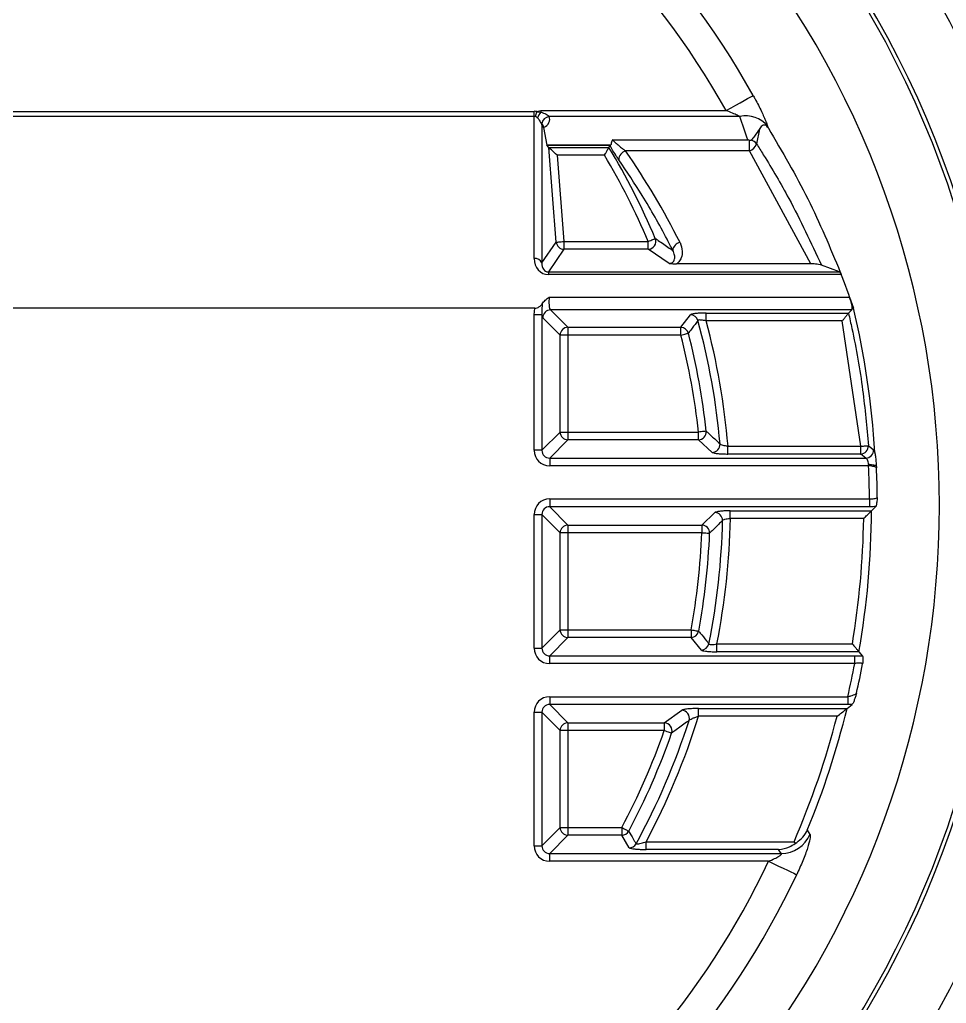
# Model space of a CAD drawing. Extents: x 17.1 to 113.1, y 3.8 to 84.5.
# Drawn here: x 106.973 to 108.75, y 34.902 to 36.788 of the extents above; entities that cross this region are included whole.
import ezdxf

# ---------------------------------------------------------------- set-up
doc = ezdxf.new("R2010")
doc.units = 0
doc.header["$MEASUREMENT"] = 0
doc.layers.add('OBJECT', color=7, linetype='CONTINUOUS')

msp = doc.modelspace()

# ---------------------------------------------------------------- linework, layer by layer
at = {"layer": 'OBJECT'}
for p, q in [((107.9594, 36.6023), (105.9727, 36.6023)), ((105.9731, 36.6119), (107.9594, 36.6119)), ((107.9594, 36.6023), (107.9594, 36.6119)), ((107.9594, 36.3298), (107.9594, 36.6023)), ((107.9657, 36.5994), (107.9619, 36.6018)), ((107.9643, 36.6113), (107.972, 36.6107)), ((107.972, 36.6133), (107.972, 36.6107)), ((107.972, 36.6133), (108.3276, 36.6133)), ((108.3541, 36.602), (107.9882, 36.602)), ((107.9743, 36.5864), (107.9743, 36.3213)), ((107.9775, 36.5808), (107.9837, 36.5474)), ((108.4072, 36.5836), (108.4086, 36.5797)), ((108.3915, 36.578), (108.386, 36.5496)), ((107.9837, 36.5474), (108.1065, 36.5474)), ((107.9874, 36.5429), (107.984, 36.5469)), ((108.1055, 36.5469), (107.984, 36.5469)), ((108.0018, 36.3612), (107.9874, 36.5429)), ((107.9875, 36.5428), (108.1027, 36.5428)), ((108.1027, 36.5428), (108.1048, 36.5465)), ((108.1048, 36.5465), (108.1055, 36.5469)), ((108.1065, 36.5474), (108.1055, 36.5469)), ((108.1101, 36.5571), (108.369, 36.5571)), ((108.3726, 36.5361), (108.3726, 36.556)), ((108.0943, 36.5279), (108.0036, 36.5279)), ((108.0036, 36.5279), (108.0166, 36.3624)), ((108.3726, 36.5361), (108.1348, 36.5361)), ((108.49, 36.3197), (108.3726, 36.5361)), ((107.9743, 36.3213), (108.0018, 36.3612)), ((108.0166, 36.3624), (108.0166, 36.3475)), ((108.0166, 36.3624), (108.1781, 36.3624)), ((108.1781, 36.3475), (108.1781, 36.3624)), ((108.0166, 36.3475), (107.987, 36.3043)), ((108.1781, 36.3475), (108.0166, 36.3475)), ((108.2182, 36.3204), (108.1781, 36.3475)), ((108.49, 36.3197), (108.2327, 36.3197)), ((108.5448, 36.3043), (108.5105, 36.3173)), ((107.987, 36.3043), (108.5448, 36.3043)), ((107.987, 36.3043), (107.987, 36.2991)), ((108.5484, 36.2991), (107.987, 36.2991)), ((108.5466, 36.3036), (108.5484, 36.2991)), ((107.9886, 36.2558), (108.564, 36.2558)), ((108.564, 36.2558), (108.5719, 36.2347)), ((107.9608, 36.2347), (105.981, 36.2347)), ((107.9594, 36.2221), (107.9608, 36.2347)), ((107.9743, 36.2221), (107.9594, 36.2221)), ((107.9594, 35.9622), (107.9594, 36.2221)), ((107.9743, 36.2221), (107.9743, 35.9622)), ((108.5685, 36.2313), (107.9909, 36.2313)), ((107.9909, 36.2313), (108.0243, 36.198)), ((108.2408, 36.198), (108.2593, 36.222)), ((108.2892, 36.2252), (108.5624, 36.2252)), ((108.2892, 36.2103), (108.2892, 36.2252)), ((108.5624, 36.2252), (108.5623, 36.2252)), ((108.5685, 36.2313), (108.5624, 36.2252)), ((108.0094, 36.1831), (107.9761, 36.2164)), ((108.5505, 36.2103), (108.2892, 36.2103)), ((108.5857, 35.97), (108.5505, 36.2103)), ((108.0243, 36.198), (108.2408, 36.198)), ((108.0243, 36.198), (108.0243, 36.1831)), ((108.2408, 36.1831), (108.2408, 36.198)), ((108.0094, 35.9972), (108.0094, 36.1831)), ((108.0243, 36.1831), (108.0094, 36.1831)), ((108.2408, 36.1831), (108.0243, 36.1831)), ((108.0243, 36.1831), (108.0243, 35.9972)), ((107.9743, 35.9622), (108.0094, 35.9972)), ((108.0094, 35.9972), (108.0243, 35.9972)), ((108.0243, 35.9972), (108.0243, 35.9823)), ((108.0243, 35.9972), (108.2746, 35.9972)), ((108.2746, 35.9823), (108.2746, 35.9972)), ((108.0243, 35.9823), (107.9892, 35.9473)), ((108.2746, 35.9823), (108.0243, 35.9823)), ((108.3011, 35.9583), (108.2746, 35.9823)), ((107.9743, 35.9622), (107.9594, 35.9622)), ((108.3312, 35.9551), (108.3312, 35.97)), ((108.3312, 35.97), (108.5857, 35.97)), ((108.5857, 35.9551), (108.5857, 35.97)), ((107.9892, 35.9473), (107.9892, 35.9324)), ((107.9892, 35.9473), (108.5957, 35.9473)), ((108.5857, 35.9551), (108.3312, 35.9551)), ((108.5957, 35.9473), (108.5857, 35.9551)), ((108.601, 35.9324), (107.9892, 35.9324)), ((108.601, 35.9351), (108.601, 35.9324)), ((107.9892, 35.8689), (108.6027, 35.8689)), ((107.9892, 35.8689), (107.9892, 35.854)), ((108.6027, 35.8689), (108.6027, 35.854)), ((108.6027, 35.854), (107.9892, 35.854)), ((107.9892, 35.854), (108.0243, 35.819)), ((108.3357, 35.8462), (108.6065, 35.8462)), ((108.3357, 35.8313), (108.3357, 35.8462)), ((108.6065, 35.8462), (108.6147, 35.8543)), ((107.9594, 35.5832), (107.9594, 35.8391)), ((107.9594, 35.8391), (107.9743, 35.8391)), ((107.9743, 35.8391), (107.9743, 35.5832)), ((108.0094, 35.8041), (107.9743, 35.8391)), ((108.2811, 35.819), (108.3059, 35.843)), ((108.5915, 35.8313), (108.3357, 35.8313)), ((108.0243, 35.819), (108.2811, 35.819)), ((108.0243, 35.819), (108.0243, 35.8041)), ((108.2811, 35.819), (108.2811, 35.8041)), ((108.0094, 35.6182), (108.0094, 35.8041)), ((108.0243, 35.8041), (108.0094, 35.8041)), ((108.2811, 35.8041), (108.0243, 35.8041)), ((108.0243, 35.8041), (108.0243, 35.6182)), ((107.9743, 35.5832), (108.0094, 35.6182)), ((108.0094, 35.6182), (108.0243, 35.6182)), ((108.0243, 35.6182), (108.0243, 35.6033)), ((108.0243, 35.6182), (108.2603, 35.6182)), ((108.2603, 35.6182), (108.2603, 35.6033)), ((108.0243, 35.6033), (107.9892, 35.5683)), ((108.2603, 35.6033), (108.0243, 35.6033)), ((108.2801, 35.5793), (108.2603, 35.6033)), ((107.9594, 35.5832), (107.9743, 35.5832)), ((108.3099, 35.5761), (108.3099, 35.591)), ((108.3099, 35.591), (108.5698, 35.591)), ((107.9892, 35.5534), (107.9892, 35.5683)), ((107.9892, 35.5683), (108.5743, 35.5683)), ((108.5823, 35.5761), (108.3099, 35.5761)), ((108.5743, 35.5534), (108.5743, 35.5683)), ((108.5823, 35.5761), (108.5893, 35.5678)), ((108.5743, 35.5534), (107.9892, 35.5534)), ((107.9892, 35.4899), (108.561, 35.4899)), ((107.9892, 35.4899), (107.9892, 35.475)), ((108.561, 35.4899), (108.561, 35.475)), ((108.561, 35.475), (107.9892, 35.475)), ((107.9892, 35.475), (108.0243, 35.44)), ((108.2747, 35.4672), (108.5595, 35.4672)), ((108.2747, 35.4523), (108.2747, 35.4672)), ((108.5595, 35.4672), (108.5696, 35.4752)), ((108.5696, 35.4752), (108.561, 35.475)), ((107.9594, 35.2042), (107.9594, 35.4601)), ((107.9594, 35.4601), (107.9743, 35.4601)), ((107.9743, 35.4601), (107.9743, 35.2042)), ((108.0094, 35.4251), (107.9743, 35.4601)), ((108.2091, 35.44), (108.2424, 35.464)), ((108.5404, 35.4523), (108.2747, 35.4523)), ((108.0243, 35.44), (108.2091, 35.44)), ((108.0243, 35.44), (108.0243, 35.4251)), ((108.2091, 35.44), (108.2091, 35.4251)), ((108.0094, 35.2392), (108.0094, 35.4251)), ((108.0243, 35.4251), (108.0094, 35.4251)), ((108.2091, 35.4251), (108.0243, 35.4251)), ((108.0243, 35.4251), (108.0243, 35.2392)), ((107.9743, 35.2042), (108.0094, 35.2392)), ((108.0243, 35.2243), (107.9892, 35.1893)), ((108.0094, 35.2392), (108.0243, 35.2392)), ((108.0243, 35.2392), (108.0243, 35.2243)), ((108.0243, 35.2392), (108.1276, 35.2392)), ((108.1276, 35.2243), (108.0243, 35.2243)), ((108.1276, 35.2392), (108.1276, 35.2243)), ((108.1419, 35.2003), (108.1276, 35.2243)), ((108.4833, 35.2339), (108.4885, 35.226)), ((107.9594, 35.2042), (107.9743, 35.2042)), ((108.174, 35.1971), (108.174, 35.212)), ((108.174, 35.212), (108.4579, 35.212)), ((107.9892, 35.1744), (107.9892, 35.1893)), ((107.9892, 35.1893), (108.4335, 35.1893)), ((108.4283, 35.1971), (108.174, 35.1971)), ((108.4335, 35.1893), (108.4283, 35.1971)), ((108.4092, 35.1744), (107.9892, 35.1744))]:
    msp.add_line(p, q, dxfattribs=at)
at = {"layer": 'OBJECT', "flags": 128}
for points in [[(108.3276, 36.6133), (108.337, 36.6186), (108.3461, 36.6237), (108.3546, 36.6284), (108.3623, 36.6327), (108.3688, 36.6363), (108.3739, 36.6392), (108.3775, 36.6412), (108.3795, 36.6424)], [(107.9619, 36.6018), (107.9621, 36.6028), (107.9624, 36.6039), (107.9627, 36.605), (107.963, 36.6062), (107.9633, 36.6075), (107.9637, 36.6087), (107.964, 36.61), (107.9643, 36.6113)], [(108.0036, 36.5279), (108.0007, 36.5306), (107.9978, 36.5333), (107.9952, 36.5357), (107.9928, 36.5379), (107.9908, 36.5397), (107.9892, 36.5412), (107.9881, 36.5423), (107.9875, 36.5428)], [(108.0018, 36.3612), (108.0023, 36.3613), (108.0033, 36.3614), (108.0047, 36.3615), (108.0066, 36.3616), (108.0088, 36.3618), (108.0112, 36.362), (108.0139, 36.3622), (108.0166, 36.3624)], [(108.1781, 36.3624), (108.1806, 36.3635), (108.183, 36.3645), (108.1852, 36.3654), (108.1872, 36.3663), (108.189, 36.367), (108.1903, 36.3676), (108.1913, 36.368), (108.1918, 36.3682)], [(108.2408, 36.1831), (108.2434, 36.1837), (108.2459, 36.1844), (108.2483, 36.185), (108.2504, 36.1856), (108.2522, 36.186), (108.2536, 36.1864), (108.2546, 36.1866), (108.2552, 36.1868)], [(108.2894, 35.9988), (108.2888, 35.9988), (108.2878, 35.9987), (108.2863, 35.9985), (108.2845, 35.9983), (108.2823, 35.9981), (108.2799, 35.9978), (108.2773, 35.9975), (108.2746, 35.9972)], [(108.5857, 35.97), (108.5884, 35.9702), (108.5909, 35.9703), (108.5933, 35.9705), (108.5955, 35.9707), (108.5973, 35.9708), (108.5988, 35.9709), (108.5999, 35.971), (108.6005, 35.971)], [(108.6005, 35.971), (108.6051, 35.9674), (108.6105, 35.9631)], [(108.2811, 35.8041), (108.2838, 35.804), (108.2864, 35.8039), (108.2889, 35.8038), (108.291, 35.8037), (108.2929, 35.8036), (108.2944, 35.8035), (108.2954, 35.8035), (108.296, 35.8035)], [(108.2603, 35.6182), (108.263, 35.6177), (108.2655, 35.6173), (108.2679, 35.6168), (108.2701, 35.6164), (108.2719, 35.6161), (108.2734, 35.6158), (108.2744, 35.6156), (108.2749, 35.6155)], [(108.2091, 35.4251), (108.2116, 35.4242), (108.2141, 35.4233), (108.2164, 35.4225), (108.2184, 35.4218), (108.2202, 35.4212), (108.2216, 35.4207), (108.2226, 35.4204), (108.2231, 35.4202)], [(108.1276, 35.2392), (108.1299, 35.238), (108.1322, 35.2367), (108.1344, 35.2356), (108.1363, 35.2345), (108.138, 35.2337), (108.1393, 35.233), (108.1402, 35.2325), (108.1407, 35.2322)], [(108.4092, 35.1744), (108.419, 35.1697), (108.4284, 35.1653), (108.4372, 35.1611), (108.4451, 35.1573), (108.4518, 35.1541), (108.4572, 35.1516), (108.4609, 35.1498), (108.463, 35.1488)]]:
    msp.add_lwpolyline(points, dxfattribs=at)
at = {"layer": 'OBJECT'}
for centre, radius, start, end in [((106.9727, 35.8565), 2.5253, 210.4122, 85.5186), ((106.9727, 35.8565), 1.6115, 29.1881, 61.0234), ((106.9727, 35.8565), 2.0098, 315.4001, 44.5999), ((106.9727, 35.8565), 1.5519, 29.1881, 61.0234), ((106.9727, 35.8565), 1.8907, 318.3698, 41.6302), ((106.9727, 35.8565), 1.8831, 318.6329, 41.3671), ((106.9727, 35.8565), 1.764, 319.599, 40.401), ((108.086, 36.54), 0.1342, 148.1845, 153.7186), ((107.9903, 36.5855), 0.0166, 97.0689, 171.4519), ((108.366, 36.5504), 0.0529, 38.8793, 102.9915), ((106.9727, 35.8565), 1.3221, 22.7693, 31.273), ((108.3663, 36.5557), 0.0206, 287.7787, 342.7651), ((108.3723, 36.5404), 0.0165, 33.8208, 77.1375), ((106.9727, 35.8565), 1.3073, 22.7693, 30.9065), ((108.1393, 36.5193), 0.0174, 105.0142, 180.8638), ((108.0168, 36.3626), 0.0151, 185.2958, 269.4092), ((108.1776, 36.3627), 0.0152, 271.6805, 21.0884), ((108.2418, 36.3441), 0.0166, 99.1626, 175.532), ((107.9613, 36.3157), 0.0142, 23.2844, 97.4614), ((107.9912, 36.2161), 0.0152, 90.9914, 179.0089), ((108.2591, 36.2068), 0.0151, 15.9613, 89.2836), ((106.9727, 35.8565), 1.6433, 3.5374, 13.3047), ((106.9727, 35.8565), 1.3484, 5.0219, 15.244), ((106.9727, 35.8565), 1.3633, 4.7755, 15.044), ((108.0245, 36.1828), 0.0152, 90.9915, 179.0087), ((108.2406, 36.1828), 0.0151, 15.1723, 89.2697), ((106.9727, 35.8565), 1.3244, 6.1705, 14.4425), ((106.9727, 35.8565), 1.3095, 6.1705, 14.4425), ((108.0245, 35.9975), 0.0152, 180.9913, 269.0085), ((108.2743, 35.9975), 0.0152, 271.1337, 5.0367), ((108.3008, 35.9735), 0.0152, 271.1042, 3.9168), ((108.5853, 35.9703), 0.0152, 271.3922, 2.8142), ((108.5953, 35.9625), 0.0152, 271.3858, 2.5241), ((106.9727, 35.8565), 1.63, 0.4374, 2.6689), ((106.9727, 35.8565), 1.6449, 0.5412, 2.5092), ((106.9727, 35.8565), 1.6339, 350.1184, 359.6402), ((106.9727, 35.8565), 1.3484, 348.6571, 358.7804), ((108.3056, 35.8278), 0.0152, 359.7982, 88.9825), ((106.9727, 35.8565), 1.3633, 348.7695, 358.943), ((106.9727, 35.8565), 1.619, 350.5612, 359.11), ((108.0245, 35.8038), 0.0152, 90.9893, 179.0099), ((108.2808, 35.8038), 0.0152, 358.7468, 88.9595), ((106.9727, 35.8565), 1.3095, 349.5171, 357.7063), ((106.9727, 35.8565), 1.3244, 349.5171, 357.7063), ((108.0245, 35.6185), 0.0152, 180.9901, 269.0107), ((108.2601, 35.6185), 0.0151, 270.7917, 348.7248), ((108.2799, 35.5945), 0.0151, 270.7786, 347.8782), ((106.9727, 35.8565), 1.63, 347.0044, 349.2838), ((106.9727, 35.8565), 1.6449, 347.356, 349.3646), ((106.9727, 35.8565), 1.6339, 337.6034, 346.2171), ((106.9727, 35.8565), 1.3633, 331.7861, 342.7552), ((108.242, 35.4488), 0.0152, 343.6956, 88.5169), ((106.9727, 35.8565), 1.619, 336.5411, 345.5444), ((108.0245, 35.4248), 0.0152, 90.9915, 179.0087), ((106.9727, 35.8565), 1.3484, 331.2561, 342.2117), ((108.2087, 35.4248), 0.0152, 342.3025, 88.4621), ((106.9727, 35.8565), 1.3095, 331.8766, 340.7645), ((106.9727, 35.8565), 1.3244, 331.8766, 340.7645), ((108.0245, 35.2395), 0.0152, 180.9908, 269.0089), ((108.1274, 35.2395), 0.0151, 270.5429, 331.3357), ((108.4328, 35.2498), 0.0605, 270.6137, 336.8004), ((108.1417, 35.2154), 0.0151, 270.5406, 330.7161), ((106.9727, 35.8565), 1.5902, 303.9666, 334.6002), ((106.9727, 35.8565), 1.6498, 303.9666, 334.6002)]:
    msp.add_arc(centre, radius, start, end, dxfattribs=at)
for centre, major_axis, ratio, start_param, end_param in [((107.9594, 36.5653), (0, -0.0467), 0.642788, 2.976925, 3.141593), ((107.9594, 36.5653), (0, 0.037), 0.405078, 6.118518, 6.283185), ((107.9594, 36.5965), (0.03, 0), 0.656159, 5.359389, 6.567915), ((106.9727, 36.1107), (0, 1.4794), 0.989974, 5.018904, 5.050905), ((107.9594, 36.5851), (0.015, 0), 0.66953, 0.122173, 0.284729), ((107.983, 36.5618), (-0.0012, 0.015), 0.093471, 2.844811, 3.011977), ((108.0024, 36.5431), (0.015, 0), 0.122392, 3.244893, 3.273573), ((106.9727, 35.7192), (0, 1.4256), 0.994678, 5.178893, 5.322583), ((107.9896, 36.3328), (0.0115, 0.0322), 0.868615, 1.960689, 3.442238), ((107.9896, 36.3231), (0.007, 0.018), 0.760671, 1.953772, 3.43532), ((106.9727, 35.6813), (0, 1.7003), 0.994678, 5.043867, 5.087084), ((107.9914, 36.2462), (0, 0.015), 0.245569, 0.872665, 3.01942), ((107.9765, 36.2462), (0, 0.03), 0.122785, 2.502054, 3.01942), ((107.9896, 35.9626), (0.0215, 0.0215), 0.985257, 2.363621, 3.919564), ((107.9896, 35.9626), (0.0111, 0.0111), 0.957239, 2.363621, 3.919564), ((107.9896, 35.8387), (0.0215, -0.0215), 0.985257, 2.363621, 3.919564), ((107.9896, 35.8387), (-0.0111, 0.0111), 0.957239, 5.505213, 7.061157), ((107.9896, 35.5836), (0.0215, 0.0215), 0.985257, 2.363621, 3.919564), ((107.9896, 35.5836), (0.0111, 0.0111), 0.957239, 2.363621, 3.919564), ((107.9896, 35.4597), (0.0215, -0.0215), 0.985257, 2.363621, 3.919564), ((107.9896, 35.4597), (-0.0111, 0.0111), 0.957239, 5.505213, 7.061157), ((107.9896, 35.2046), (0.0215, 0.0215), 0.985257, 2.363621, 3.919564), ((107.9896, 35.2046), (0.0111, 0.0111), 0.957239, 2.363621, 3.919564)]:
    msp.add_ellipse(centre, major_axis=major_axis, ratio=ratio, start_param=start_param, end_param=end_param, dxfattribs=at)
for points, knots in [([(108.3795, 36.6424), (108.3808, 36.6402), (108.3864, 36.63), (108.3953, 36.6124), (108.4031, 36.5947), (108.4062, 36.5864), (108.4072, 36.5836)], [0, 0, 0, 0, 0.105571, 0.488067, 0.830768, 1, 1, 1, 1]), ([(107.9643, 36.6113), (107.9652, 36.6117), (107.9676, 36.613), (107.9703, 36.6132), (107.972, 36.6133)], [0, 0, 0, 0, 0.352324, 1, 1, 1, 1]), ([(107.9738, 36.588), (107.9735, 36.5887), (107.9727, 36.5903), (107.9703, 36.5943), (107.9678, 36.5975), (107.9659, 36.5992), (107.9657, 36.5994)], [0, 0, 0, 0, 0.199365, 0.470546, 0.941498, 1, 1, 1, 1]), ([(107.972, 36.6107), (107.9755, 36.6095), (107.9806, 36.6076), (107.986, 36.6042), (107.9876, 36.6026), (107.9882, 36.602)], [0, 0, 0, 0, 0.570998, 0.837254, 1, 1, 1, 1]), ([(108.3541, 36.602), (108.3531, 36.6025), (108.3496, 36.6044), (108.3418, 36.6079), (108.3338, 36.611), (108.3287, 36.6129), (108.3276, 36.6133)], [0, 0, 0, 0, 0.12923, 0.448343, 0.873936, 1, 1, 1, 1]), ([(107.9775, 36.5808), (107.9772, 36.5822), (107.9765, 36.5856), (107.9754, 36.5872), (107.9747, 36.5867), (107.9743, 36.5864), (107.9743, 36.5864)], [0, 0, 0, 0, 0.2479774, 0.5875766, 0.9949832, 1, 1, 1, 1]), ([(108.4086, 36.5797), (108.4076, 36.5811), (108.4057, 36.5838), (108.4021, 36.586), (108.3971, 36.5855), (108.3937, 36.5815), (108.3917, 36.5783), (108.3915, 36.578)], [0, 0, 0, 0, 0.136463, 0.2724, 0.502926, 0.956493, 1, 1, 1, 1]), ([(108.4086, 36.5797), (108.435, 36.5348), (108.4878, 36.4448), (108.527, 36.3508), (108.5466, 36.3036)], [0, 0, 0, 0, 0.49854, 1, 1, 1, 1]), ([(108.3915, 36.578), (108.3886, 36.5737), (108.3841, 36.5673), (108.378, 36.5593), (108.3759, 36.5565)], [0, 0, 0, 0, 0.661286, 1, 1, 1, 1]), ([(108.0943, 36.5279), (108.0944, 36.528), (108.0949, 36.529), (108.0964, 36.5316), (108.0986, 36.5355), (108.1007, 36.5391), (108.1022, 36.5418), (108.1026, 36.5425), (108.1027, 36.5428)], [0, 0, 0, 0, 0.007094, 0.142171, 0.384522, 0.598927, 0.799184, 1, 1, 1, 1]), ([(108.1219, 36.5191), (108.1204, 36.5212), (108.1169, 36.5264), (108.1108, 36.536), (108.1067, 36.5431), (108.1048, 36.5465)], [0, 0, 0, 0, 0.265019, 0.654327, 1, 1, 1, 1]), ([(108.1101, 36.5571), (108.11, 36.5571), (108.1095, 36.5563), (108.1075, 36.5533), (108.107, 36.55), (108.1065, 36.5474)], [0, 0, 0, 0, 0.010955, 0.239508, 1, 1, 1, 1]), ([(108.1101, 36.5571), (108.111, 36.5561), (108.1131, 36.5539), (108.1178, 36.5497), (108.1237, 36.5447), (108.1296, 36.5399), (108.1333, 36.5372), (108.1348, 36.5361)], [0, 0, 0, 0, 0.142644, 0.332247, 0.56338, 0.8258, 1, 1, 1, 1]), ([(108.3726, 36.556), (108.3715, 36.5563), (108.3703, 36.5567), (108.3691, 36.5571), (108.369, 36.5571)], [0, 0, 0, 0, 0.9216328, 1, 1, 1, 1]), ([(108.3759, 36.5565), (108.3758, 36.5564), (108.3755, 36.5561), (108.3748, 36.5559), (108.374, 36.5558), (108.3732, 36.5558), (108.3728, 36.5559), (108.3726, 36.556)], [0, 0, 0, 0, 0.207461, 0.413949, 0.630258, 0.863181, 1, 1, 1, 1]), ([(108.386, 36.5496), (108.3903, 36.5427), (108.4122, 36.5083), (108.4569, 36.4318), (108.4905, 36.3601), (108.5105, 36.3173)], [0, 0, 0, 0, 0.091462, 0.457412, 1, 1, 1, 1]), ([(108.2253, 36.3454), (108.2217, 36.3525), (108.2036, 36.388), (108.1706, 36.4465), (108.1371, 36.4964), (108.1219, 36.5191)], [0, 0, 0, 0, 0.1198457, 0.5994131, 1, 1, 1, 1]), ([(108.1918, 36.3682), (108.1936, 36.367), (108.2027, 36.3609), (108.2138, 36.3533), (108.2231, 36.3469), (108.2253, 36.3454)], [0, 0, 0, 0, 0.160075, 0.800376, 1, 1, 1, 1]), ([(108.2392, 36.3604), (108.2412, 36.3549), (108.2447, 36.3453), (108.2425, 36.3324), (108.2381, 36.3242), (108.2341, 36.3209), (108.2327, 36.3197)], [0, 0, 0, 0, 0.393762, 0.689373, 0.889334, 1, 1, 1, 1]), ([(108.2182, 36.3204), (108.219, 36.3204), (108.2201, 36.3204), (108.222, 36.3209), (108.2234, 36.3214), (108.2255, 36.3227), (108.2277, 36.3252), (108.2294, 36.33), (108.2293, 36.337), (108.2268, 36.3423), (108.2253, 36.3454)], [0, 0, 0, 0, 0.042913, 0.064593, 0.116679, 0.1379, 0.239876, 0.395452, 0.64876, 1, 1, 1, 1]), ([(108.2182, 36.3204), (108.2183, 36.3204), (108.2186, 36.3204), (108.2206, 36.3201), (108.2252, 36.3198), (108.2301, 36.3197), (108.2327, 36.3197)], [0, 0, 0, 0, 0.009919, 0.08427, 0.522737, 1, 1, 1, 1]), ([(108.5105, 36.3173), (108.5089, 36.3178), (108.5061, 36.3185), (108.4998, 36.3193), (108.4945, 36.3196), (108.4913, 36.3197), (108.49, 36.3197)], [0, 0, 0, 0, 0.399631, 0.680433, 0.86117, 1, 1, 1, 1]), ([(108.5448, 36.3043), (108.5454, 36.3039), (108.5465, 36.3031), (108.5477, 36.3007), (108.5483, 36.2992), (108.5484, 36.2991)], [0, 0, 0, 0, 0.471915, 0.943786, 1, 1, 1, 1]), ([(107.9608, 36.2347), (107.9622, 36.2348), (107.9651, 36.2351), (107.9694, 36.2372), (107.9728, 36.24), (107.9744, 36.2424), (107.9749, 36.2433)], [0, 0, 0, 0, 0.225233, 0.448342, 0.797026, 1, 1, 1, 1]), ([(107.9749, 36.2433), (107.9746, 36.2374), (107.9742, 36.2302), (107.9743, 36.2234), (107.9743, 36.2221)], [0, 0, 0, 0, 0.817991, 1, 1, 1, 1]), ([(107.9749, 36.2433), (107.9767, 36.2456), (107.9802, 36.2503), (107.9857, 36.2539), (107.9885, 36.2558), (107.9886, 36.2558)], [0, 0, 0, 0, 0.484787, 0.99278, 1, 1, 1, 1]), ([(108.564, 36.2558), (108.5645, 36.2544), (108.5656, 36.2515), (108.567, 36.2461), (108.5681, 36.2409), (108.5688, 36.2364), (108.569, 36.2331), (108.5688, 36.2317), (108.5686, 36.2314), (108.5685, 36.2313)], [0, 0, 0, 0, 0.166854, 0.333776, 0.498222, 0.656526, 0.808731, 0.957602, 1, 1, 1, 1]), ([(108.2892, 36.2252), (108.2858, 36.2252), (108.2788, 36.2251), (108.2695, 36.2245), (108.2628, 36.2235), (108.2599, 36.2226), (108.2594, 36.2221), (108.2593, 36.222)], [0, 0, 0, 0, 0.238132, 0.476559, 0.707592, 0.930677, 1, 1, 1, 1]), ([(108.5623, 36.2252), (108.5621, 36.2248), (108.5615, 36.2241), (108.5593, 36.2214), (108.5562, 36.2175), (108.5531, 36.2135), (108.5511, 36.2111), (108.5505, 36.2104), (108.5505, 36.2103)], [0, 0, 0, 0, 0.1847417, 0.3685305, 0.6236324, 0.8827832, 0.9936884, 1, 1, 1, 1]), ([(108.5623, 36.2252), (108.5645, 36.2154), (108.5756, 36.1666), (108.5905, 36.0821), (108.5973, 36.0066), (108.6005, 35.971)], [0, 0, 0, 0, 0.116617, 0.583454, 1, 1, 1, 1]), ([(108.2736, 36.211), (108.2727, 36.2098), (108.2681, 36.2037), (108.2619, 36.1956), (108.2567, 36.1887), (108.2552, 36.1868)], [0, 0, 0, 0, 0.151508, 0.757539, 1, 1, 1, 1]), ([(108.2892, 36.2103), (108.2877, 36.2107), (108.2845, 36.2114), (108.2802, 36.2119), (108.2768, 36.2121), (108.2743, 36.2118), (108.2739, 36.2113), (108.2736, 36.211)], [0, 0, 0, 0, 0.214835, 0.422065, 0.614239, 0.807189, 1, 1, 1, 1]), ([(108.2894, 35.9988), (108.2901, 35.9982), (108.2963, 35.9926), (108.3051, 35.9845), (108.3132, 35.9771), (108.3159, 35.9745)], [0, 0, 0, 0, 0.083466, 0.686669, 1, 1, 1, 1]), ([(108.3011, 35.9583), (108.3019, 35.9579), (108.3034, 35.9571), (108.3099, 35.9561), (108.3185, 35.9554), (108.3261, 35.9551), (108.3304, 35.9551), (108.3312, 35.9551)], [0, 0, 0, 0, 0.235526, 0.471032, 0.707054, 0.942046, 1, 1, 1, 1]), ([(108.3312, 35.97), (108.3295, 35.9702), (108.326, 35.9705), (108.3215, 35.9716), (108.3179, 35.9728), (108.3163, 35.9739), (108.316, 35.9744), (108.3159, 35.9745)], [0, 0, 0, 0, 0.231644, 0.462997, 0.701641, 0.946433, 1, 1, 1, 1]), ([(108.6105, 35.9631), (108.6111, 35.9624), (108.6119, 35.9614), (108.6126, 35.9587), (108.6129, 35.9579)], [0, 0, 0, 0, 0.693708, 1, 1, 1, 1]), ([(108.6129, 35.9579), (108.6129, 35.9577), (108.6129, 35.9572), (108.6131, 35.9563), (108.6134, 35.9541), (108.6141, 35.9493), (108.615, 35.9416), (108.6153, 35.9351), (108.6155, 35.9324)], [0, 0, 0, 0, 0.014348, 0.064127, 0.113281, 0.309942, 0.707926, 1, 1, 1, 1]), ([(108.601, 35.9351), (108.6007, 35.9367), (108.6, 35.94), (108.5986, 35.9439), (108.5971, 35.9464), (108.5961, 35.947), (108.5957, 35.9473)], [0, 0, 0, 0, 0.261287, 0.522146, 0.793807, 1, 1, 1, 1]), ([(108.6155, 35.9324), (108.6147, 35.9327), (108.6133, 35.9333), (108.6092, 35.934), (108.605, 35.9344), (108.6022, 35.9348), (108.6011, 35.9351), (108.601, 35.9351)], [0, 0, 0, 0, 0.2752142, 0.5503196, 0.8281717, 0.9753565, 1, 1, 1, 1]), ([(108.616, 35.9285), (108.6156, 35.9289), (108.6148, 35.9298), (108.6115, 35.931), (108.607, 35.9319), (108.6033, 35.9323), (108.6013, 35.9324), (108.601, 35.9324)], [0, 0, 0, 0, 0.242316, 0.484668, 0.725656, 0.96082, 1, 1, 1, 1]), ([(108.6155, 35.9324), (108.6157, 35.9311), (108.6159, 35.9298), (108.616, 35.9285), (108.616, 35.9285)], [0, 0, 0, 0, 0.968736, 1, 1, 1, 1]), ([(108.6027, 35.8689), (108.6043, 35.8689), (108.6076, 35.869), (108.612, 35.8696), (108.6154, 35.8704), (108.6171, 35.8713), (108.6174, 35.8719), (108.6175, 35.872)], [0, 0, 0, 0, 0.224548, 0.449025, 0.675879, 0.908579, 1, 1, 1, 1]), ([(108.6175, 35.872), (108.6175, 35.872), (108.6173, 35.8688), (108.6167, 35.8629), (108.6157, 35.8564), (108.615, 35.8549), (108.6147, 35.8543)], [0, 0, 0, 0, 0.005106, 0.401965, 0.750582, 1, 1, 1, 1]), ([(108.3357, 35.8462), (108.3324, 35.8462), (108.3257, 35.8461), (108.3167, 35.8455), (108.3099, 35.8445), (108.3067, 35.8436), (108.306, 35.8431), (108.3059, 35.843)], [0, 0, 0, 0, 0.230965, 0.461892, 0.69389, 0.927673, 1, 1, 1, 1]), ([(108.5915, 35.8313), (108.5915, 35.8314), (108.5921, 35.832), (108.5949, 35.8347), (108.5991, 35.8389), (108.6032, 35.8429), (108.6056, 35.8453), (108.6062, 35.8459), (108.6065, 35.8462)], [0, 0, 0, 0, 0.0057373, 0.0965846, 0.4325347, 0.6784028, 0.8386386, 1, 1, 1, 1]), ([(108.6147, 35.8543), (108.6115, 35.8542), (108.6076, 35.854), (108.6035, 35.854), (108.6027, 35.854)], [0, 0, 0, 0, 0.812715, 1, 1, 1, 1]), ([(108.3208, 35.8278), (108.3195, 35.8266), (108.3134, 35.8204), (108.3051, 35.8123), (108.298, 35.8055), (108.296, 35.8035)], [0, 0, 0, 0, 0.1509753, 0.7548662, 1, 1, 1, 1]), ([(108.3208, 35.8278), (108.3212, 35.8282), (108.3219, 35.8291), (108.3252, 35.8302), (108.3296, 35.831), (108.3334, 35.8313), (108.3354, 35.8313), (108.3357, 35.8313)], [0, 0, 0, 0, 0.242103, 0.484323, 0.723082, 0.954662, 1, 1, 1, 1]), ([(108.2749, 35.6155), (108.276, 35.6143), (108.281, 35.6082), (108.2876, 35.6001), (108.2931, 35.5932), (108.2947, 35.5913)], [0, 0, 0, 0, 0.151406, 0.757029, 1, 1, 1, 1]), ([(108.2947, 35.5913), (108.2948, 35.5911), (108.2951, 35.5907), (108.2966, 35.5901), (108.2999, 35.5898), (108.3046, 35.5901), (108.3081, 35.5907), (108.3099, 35.591)], [0, 0, 0, 0, 0.088141, 0.296202, 0.519373, 0.76005, 1, 1, 1, 1]), ([(108.5698, 35.591), (108.5698, 35.5909), (108.5703, 35.5903), (108.5725, 35.5877), (108.576, 35.5836), (108.5794, 35.5796), (108.5816, 35.577), (108.5821, 35.5764), (108.5823, 35.5761)], [0, 0, 0, 0, 0.006105, 0.092482, 0.403713, 0.649931, 0.824498, 1, 1, 1, 1]), ([(108.2801, 35.5793), (108.2808, 35.5789), (108.2821, 35.5781), (108.288, 35.5771), (108.2961, 35.5764), (108.3038, 35.5761), (108.3085, 35.5761), (108.3099, 35.5761)], [0, 0, 0, 0, 0.226182, 0.452428, 0.677801, 0.905698, 1, 1, 1, 1]), ([(108.5743, 35.5683), (108.5777, 35.5682), (108.583, 35.5682), (108.5877, 35.5679), (108.5893, 35.5678)], [0, 0, 0, 0, 0.6507093, 1, 1, 1, 1]), ([(108.5893, 35.5678), (108.5895, 35.5672), (108.59, 35.5659), (108.5899, 35.5603), (108.5896, 35.5553), (108.5894, 35.5529), (108.5894, 35.5529)], [0, 0, 0, 0, 0.275644, 0.662122, 0.994372, 1, 1, 1, 1]), ([(108.5894, 35.5529), (108.5891, 35.5532), (108.5885, 35.5538), (108.5859, 35.5543), (108.5821, 35.5543), (108.5781, 35.554), (108.5754, 35.5536), (108.5743, 35.5534)], [0, 0, 0, 0, 0.212151, 0.424545, 0.633205, 0.847151, 1, 1, 1, 1]), ([(108.561, 35.4899), (108.563, 35.4904), (108.5671, 35.4913), (108.5724, 35.4932), (108.5762, 35.4949), (108.5773, 35.496), (108.5777, 35.4964)], [0, 0, 0, 0, 0.261327, 0.522359, 0.788997, 1, 1, 1, 1]), ([(108.5777, 35.4964), (108.5777, 35.4964), (108.577, 35.4942), (108.5756, 35.4898), (108.5734, 35.4831), (108.5712, 35.4773), (108.5701, 35.4758), (108.5696, 35.4752)], [0, 0, 0, 0, 0.004529, 0.246193, 0.486855, 0.779837, 1, 1, 1, 1]), ([(108.2747, 35.4672), (108.2709, 35.4672), (108.2635, 35.4671), (108.2536, 35.4664), (108.2456, 35.4653), (108.2435, 35.4644), (108.2424, 35.464)], [0, 0, 0, 0, 0.2474014, 0.4947089, 0.7431464, 1, 1, 1, 1]), ([(108.5404, 35.4523), (108.5405, 35.4524), (108.5412, 35.453), (108.5449, 35.4558), (108.5504, 35.4601), (108.5556, 35.4641), (108.5585, 35.4664), (108.5592, 35.4669), (108.5595, 35.4672)], [0, 0, 0, 0, 0.005302, 0.098361, 0.475347, 0.718647, 0.858615, 1, 1, 1, 1]), ([(108.2566, 35.4445), (108.2572, 35.4451), (108.2584, 35.4462), (108.2623, 35.4482), (108.2677, 35.4503), (108.2722, 35.4516), (108.2747, 35.4523)], [0, 0, 0, 0, 0.221308, 0.441409, 0.696859, 1, 1, 1, 1]), ([(108.2566, 35.4445), (108.255, 35.4433), (108.2467, 35.4372), (108.2355, 35.4291), (108.2259, 35.4222), (108.2231, 35.4202)], [0, 0, 0, 0, 0.150005, 0.750021, 1, 1, 1, 1]), ([(108.1407, 35.2322), (108.1414, 35.231), (108.145, 35.2249), (108.1498, 35.2168), (108.1538, 35.21), (108.1549, 35.208)], [0, 0, 0, 0, 0.151779, 0.758894, 1, 1, 1, 1]), ([(108.4601, 35.2085), (108.4641, 35.2115), (108.473, 35.2179), (108.4797, 35.2271), (108.4828, 35.2329), (108.4833, 35.2339), (108.4833, 35.2339)], [0, 0, 0, 0, 0.408647, 0.898184, 0.991549, 1, 1, 1, 1]), ([(108.4885, 35.226), (108.4886, 35.2257), (108.4893, 35.2243), (108.4888, 35.2173), (108.4841, 35.2), (108.4752, 35.1757), (108.4671, 35.1578), (108.463, 35.1488)], [0, 0, 0, 0, 0.046352, 0.255498, 0.486788, 0.74285, 1, 1, 1, 1]), ([(108.1549, 35.208), (108.155, 35.2079), (108.1553, 35.2076), (108.1571, 35.2075), (108.1603, 35.208), (108.166, 35.2094), (108.1709, 35.211), (108.174, 35.212)], [0, 0, 0, 0, 0.113925, 0.249178, 0.416116, 0.627916, 1, 1, 1, 1]), ([(108.4283, 35.1971), (108.4284, 35.1971), (108.4353, 35.1975), (108.4463, 35.2001), (108.4564, 35.2063), (108.4601, 35.2085)], [0, 0, 0, 0, 0.0084291, 0.637872, 1, 1, 1, 1]), ([(108.4579, 35.212), (108.4579, 35.2119), (108.4586, 35.2108), (108.4594, 35.2097), (108.4601, 35.2086), (108.4601, 35.2085)], [0, 0, 0, 0, 0.038971, 0.947662, 1, 1, 1, 1]), ([(108.1419, 35.2003), (108.1424, 35.2), (108.1434, 35.1992), (108.1487, 35.1983), (108.1561, 35.1976), (108.1649, 35.1972), (108.1712, 35.1971), (108.174, 35.1971)], [0, 0, 0, 0, 0.195441, 0.390684, 0.591672, 0.814205, 1, 1, 1, 1]), ([(108.4092, 35.1744), (108.413, 35.176), (108.4199, 35.1791), (108.4274, 35.1831), (108.4316, 35.1858), (108.4333, 35.1873), (108.4341, 35.1884), (108.4341, 35.1889), (108.4338, 35.1892), (108.4336, 35.1892), (108.4335, 35.1893)], [0, 0, 0, 0, 0.352055, 0.638826, 0.732288, 0.83018, 0.89366, 0.957428, 0.968463, 1, 1, 1, 1])]:
    msp.add_open_spline(points, degree=3, knots=knots, dxfattribs=at)

doc.saveas('drawing.dxf')
